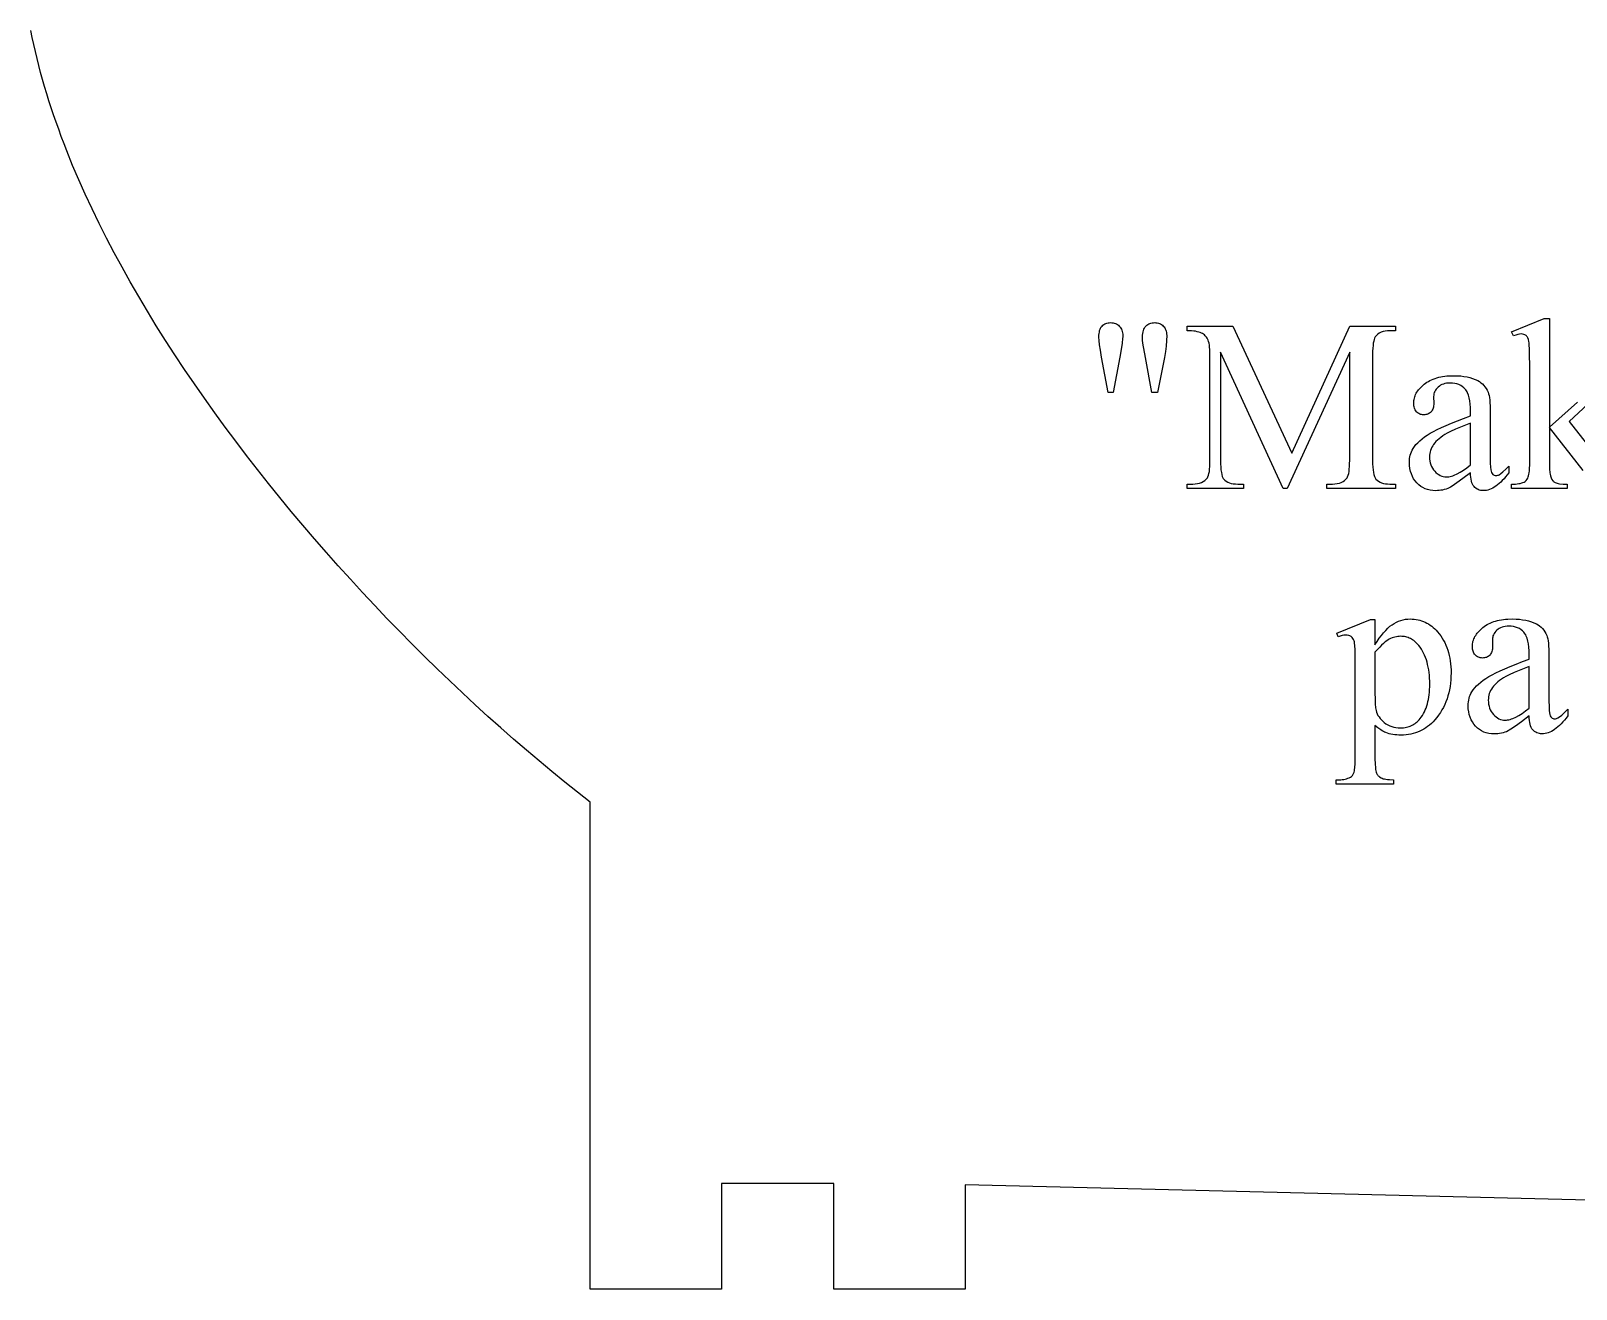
# Model space of a CAD drawing. Extents: x 2178 to 2669, y -281 to -1.
# Drawn here: x 2178.5 to 2343.4, y -281.5 to -147.2 of the extents above; entities that cross this region are included whole.
import ezdxf

# ---------------------------------------------------------------- set-up
doc = ezdxf.new("R2010")
doc.units = 0
doc.layers.get('0').update_dxf_attribs({"linetype": 'CONTINUOUS'})

msp = doc.modelspace()

# ---------------------------------------------------------------- linework, layer by layer
for points in [[(2386.77, -273.01), (2278.23, -270.34), (2278.23, -281.47), (2264.22, -281.47), (2264.22, -270.2), (2252.22, -270.2), (2252.22, -281.47), (2238.22, -281.47), (2238.22, -270.2), (2238.22, -270.2), (2238.22, -229.5), (2236.86, -228.44), (2235.5, -227.35), (2234.13, -226.24), (2232.77, -225.1), (2231.4, -223.94), (2230.03, -222.77), (2228.66, -221.56), (2227.3, -220.34), (2225.94, -219.1), (2224.58, -217.84), (2223.22, -216.56), (2221.87, -215.26), (2220.52, -213.94), (2219.18, -212.61), (2217.85, -211.26), (2216.52, -209.89), (2215.21, -208.51), (2213.9, -207.12), (2212.61, -205.71), (2211.32, -204.28), (2210.05, -202.85), (2208.78, -201.4), (2207.54, -199.94), (2206.3, -198.47), (2205.08, -196.99), (2203.88, -195.5), (2202.69, -194), (2201.52, -192.5), (2200.37, -190.98), (2199.24, -189.46), (2198.13, -187.93), (2197.03, -186.39), (2195.96, -184.85), (2194.91, -183.31), (2193.89, -181.76), (2192.88, -180.21), (2191.9, -178.65), (2190.95, -177.09), (2190.02, -175.53), (2189.12, -173.97), (2188.25, -172.41), (2187.4, -170.85), (2186.59, -169.29), (2185.8, -167.73), (2185.05, -166.18), (2184.32, -164.62), (2183.63, -163.07), (2182.97, -161.53), (2182.35, -159.99), (2182.05, -159.22), (2181.76, -158.45), (2181.48, -157.68), (2181.2, -156.92), (2180.94, -156.15), (2180.69, -155.39), (2180.44, -154.63), (2180.2, -153.88), (2179.98, -153.12), (2179.76, -152.37), (2179.55, -151.61), (2179.35, -150.86), (2179.17, -150.12), (2178.99, -149.37), (2178.82, -148.63), (2178.66, -147.89), (2178.51, -147.15)], [(2344.18, -194.09), (2340.6, -189.51), (2340.6, -193.39), (2340.61, -193.91), (2340.64, -194.33), (2340.66, -194.5), (2340.69, -194.65), (2340.72, -194.78), (2340.76, -194.88), (2340.84, -195.05), (2340.95, -195.19), (2341.01, -195.25), (2341.07, -195.3), (2341.14, -195.35), (2341.21, -195.39), (2341.29, -195.43), (2341.4, -195.46), (2341.53, -195.49), (2341.68, -195.51), (2342.04, -195.54), (2342.49, -195.56), (2342.49, -196.02), (2336.54, -196.02), (2336.54, -195.56), (2336.96, -195.54), (2337.14, -195.53), (2337.32, -195.5), (2337.48, -195.47), (2337.63, -195.43), (2337.76, -195.39), (2337.88, -195.34), (2338, -195.26), (2338.11, -195.16), (2338.21, -195.04), (2338.29, -194.9), (2338.33, -194.79), (2338.37, -194.66), (2338.4, -194.5), (2338.43, -194.33), (2338.45, -194.14), (2338.47, -193.93), (2338.48, -193.45), (2338.48, -182.8), (2338.47, -181.89), (2338.46, -181.17), (2338.43, -180.65), (2338.41, -180.46), (2338.39, -180.32), (2338.34, -180.11), (2338.27, -179.94), (2338.23, -179.86), (2338.19, -179.8), (2338.14, -179.74), (2338.09, -179.7), (2337.98, -179.62), (2337.86, -179.57), (2337.72, -179.53), (2337.56, -179.52), (2337.41, -179.54), (2337.22, -179.58), (2337.01, -179.65), (2336.75, -179.74), (2336.54, -179.29), (2340.01, -177.86), (2340.6, -177.86), (2340.6, -189.49), (2343.57, -186.79)], [(2345.68, -186.1), (2342.68, -188.87), (2345.68, -192.66)]]:
    msp.add_lwpolyline(points)
for points in [[(2293.48, -185.77), (2292.78, -181.99), (2292.66, -181.27), (2292.57, -180.68), (2292.52, -180.21), (2292.5, -179.87), (2292.5, -179.67), (2292.52, -179.49), (2292.55, -179.32), (2292.58, -179.16), (2292.63, -179.02), (2292.69, -178.89), (2292.76, -178.78), (2292.84, -178.68), (2292.93, -178.59), (2293.02, -178.52), (2293.12, -178.46), (2293.23, -178.4), (2293.35, -178.36), (2293.48, -178.33), (2293.61, -178.32), (2293.75, -178.31), (2293.89, -178.32), (2294.02, -178.33), (2294.14, -178.36), (2294.26, -178.4), (2294.38, -178.46), (2294.48, -178.52), (2294.59, -178.6), (2294.68, -178.69), (2294.77, -178.79), (2294.84, -178.89), (2294.91, -179), (2294.96, -179.13), (2295, -179.26), (2295.03, -179.39), (2295.05, -179.54), (2295.05, -179.69), (2295.05, -179.83), (2295.03, -180.02), (2294.97, -180.52), (2294.87, -181.18), (2294.72, -182), (2294.03, -185.77)], [(2298.15, -185.77), (2297.46, -182.04), (2297.18, -180.49), (2297.16, -180.17), (2297.16, -179.86), (2297.16, -179.66), (2297.18, -179.48), (2297.21, -179.31), (2297.25, -179.16), (2297.3, -179.02), (2297.36, -178.89), (2297.43, -178.78), (2297.52, -178.68), (2297.61, -178.59), (2297.71, -178.52), (2297.82, -178.46), (2297.93, -178.4), (2298.05, -178.36), (2298.18, -178.33), (2298.32, -178.32), (2298.46, -178.31), (2298.59, -178.32), (2298.72, -178.33), (2298.85, -178.36), (2298.96, -178.4), (2299.07, -178.46), (2299.18, -178.52), (2299.28, -178.59), (2299.37, -178.68), (2299.46, -178.78), (2299.53, -178.88), (2299.59, -178.99), (2299.65, -179.11), (2299.69, -179.24), (2299.71, -179.38), (2299.73, -179.52), (2299.74, -179.68), (2299.72, -180.23), (2299.68, -180.81), (2299.6, -181.4), (2299.49, -182.03), (2298.77, -185.77)], [(2312.17, -196.02), (2305.48, -181.45), (2305.48, -193.02), (2305.49, -193.4), (2305.5, -193.74), (2305.53, -194.04), (2305.57, -194.31), (2305.62, -194.54), (2305.67, -194.73), (2305.74, -194.89), (2305.78, -194.95), (2305.83, -195.01), (2305.95, -195.13), (2306.1, -195.24), (2306.26, -195.33), (2306.43, -195.41), (2306.63, -195.47), (2306.84, -195.51), (2307.07, -195.53), (2307.32, -195.54), (2307.93, -195.54), (2307.93, -196.02), (2301.91, -196.02), (2301.91, -195.54), (2302.52, -195.54), (2302.78, -195.53), (2303.03, -195.5), (2303.25, -195.45), (2303.46, -195.38), (2303.64, -195.28), (2303.81, -195.17), (2303.95, -195.04), (2304.08, -194.88), (2304.14, -194.76), (2304.2, -194.61), (2304.25, -194.43), (2304.29, -194.21), (2304.32, -193.96), (2304.34, -193.68), (2304.35, -193.36), (2304.36, -193.02), (2304.36, -181.71), (2304.35, -181.43), (2304.34, -181.17), (2304.32, -180.93), (2304.29, -180.72), (2304.26, -180.52), (2304.21, -180.34), (2304.16, -180.18), (2304.1, -180.05), (2304.05, -179.96), (2303.99, -179.87), (2303.93, -179.79), (2303.85, -179.71), (2303.76, -179.63), (2303.67, -179.56), (2303.56, -179.49), (2303.44, -179.43), (2303.32, -179.37), (2303.17, -179.32), (2303, -179.28), (2302.82, -179.24), (2302.62, -179.21), (2302.4, -179.19), (2302.16, -179.18), (2301.91, -179.18), (2301.91, -178.71), (2306.81, -178.71), (2313.09, -192.25), (2319.27, -178.71), (2324.17, -178.71), (2324.17, -179.18), (2323.57, -179.18), (2323.3, -179.19), (2323.05, -179.22), (2322.83, -179.27), (2322.62, -179.34), (2322.43, -179.44), (2322.27, -179.55), (2322.12, -179.69), (2322, -179.84), (2321.93, -179.96), (2321.88, -180.11), (2321.83, -180.3), (2321.79, -180.51), (2321.76, -180.76), (2321.74, -181.04), (2321.72, -181.36), (2321.72, -181.71), (2321.72, -193.02), (2321.72, -193.4), (2321.74, -193.74), (2321.77, -194.04), (2321.81, -194.31), (2321.86, -194.54), (2321.92, -194.73), (2321.99, -194.89), (2322.03, -194.95), (2322.07, -195.01), (2322.2, -195.13), (2322.35, -195.24), (2322.51, -195.33), (2322.68, -195.41), (2322.88, -195.47), (2323.09, -195.51), (2323.32, -195.53), (2323.57, -195.54), (2324.17, -195.54), (2324.17, -196.02), (2316.82, -196.02), (2316.82, -195.54), (2317.43, -195.54), (2317.7, -195.53), (2317.94, -195.5), (2318.17, -195.45), (2318.37, -195.38), (2318.56, -195.28), (2318.72, -195.17), (2318.86, -195.04), (2318.99, -194.88), (2319.05, -194.76), (2319.11, -194.61), (2319.16, -194.43), (2319.2, -194.21), (2319.23, -193.96), (2319.25, -193.68), (2319.26, -193.36), (2319.27, -193.02), (2319.27, -181.45), (2312.59, -196.02)], [(2332.16, -194.33), (2331.34, -194.95), (2330.69, -195.43), (2330.21, -195.76), (2330.04, -195.87), (2329.9, -195.94), (2329.73, -196.01), (2329.55, -196.08), (2329.37, -196.13), (2329.19, -196.18), (2329, -196.21), (2328.82, -196.24), (2328.63, -196.25), (2328.43, -196.26), (2328.14, -196.25), (2327.85, -196.21), (2327.58, -196.14), (2327.33, -196.05), (2327.08, -195.93), (2326.85, -195.79), (2326.64, -195.62), (2326.43, -195.43), (2326.25, -195.21), (2326.09, -194.98), (2325.96, -194.73), (2325.85, -194.47), (2325.76, -194.19), (2325.7, -193.89), (2325.66, -193.58), (2325.65, -193.25), (2325.66, -193.04), (2325.67, -192.83), (2325.7, -192.64), (2325.74, -192.45), (2325.8, -192.27), (2325.86, -192.09), (2325.94, -191.92), (2326.03, -191.76), (2326.17, -191.55), (2326.34, -191.34), (2326.53, -191.13), (2326.75, -190.92), (2326.99, -190.72), (2327.25, -190.52), (2327.54, -190.32), (2327.85, -190.13), (2328.2, -189.93), (2328.61, -189.73), (2329.06, -189.51), (2329.58, -189.28), (2330.14, -189.04), (2330.76, -188.8), (2331.43, -188.54), (2332.16, -188.27), (2332.16, -187.81), (2332.15, -187.39), (2332.12, -187), (2332.08, -186.65), (2332.02, -186.33), (2331.94, -186.05), (2331.85, -185.8), (2331.79, -185.69), (2331.73, -185.59), (2331.67, -185.49), (2331.6, -185.41), (2331.46, -185.26), (2331.29, -185.12), (2331.12, -185.01), (2330.92, -184.92), (2330.71, -184.85), (2330.49, -184.8), (2330.25, -184.77), (2329.99, -184.76), (2329.79, -184.76), (2329.61, -184.78), (2329.43, -184.82), (2329.27, -184.87), (2329.11, -184.93), (2328.97, -185), (2328.84, -185.09), (2328.71, -185.19), (2328.6, -185.3), (2328.5, -185.42), (2328.42, -185.53), (2328.35, -185.66), (2328.3, -185.78), (2328.26, -185.91), (2328.24, -186.05), (2328.23, -186.19), (2328.25, -186.93), (2328.25, -187.07), (2328.23, -187.2), (2328.21, -187.33), (2328.18, -187.45), (2328.14, -187.56), (2328.08, -187.66), (2328.02, -187.75), (2327.95, -187.83), (2327.88, -187.91), (2327.79, -187.97), (2327.7, -188.03), (2327.61, -188.07), (2327.51, -188.11), (2327.4, -188.13), (2327.29, -188.15), (2327.17, -188.15), (2327.05, -188.15), (2326.94, -188.13), (2326.84, -188.11), (2326.74, -188.07), (2326.65, -188.02), (2326.56, -187.97), (2326.47, -187.9), (2326.4, -187.82), (2326.33, -187.73), (2326.26, -187.64), (2326.21, -187.54), (2326.17, -187.43), (2326.14, -187.31), (2326.11, -187.19), (2326.1, -187.05), (2326.1, -186.91), (2326.1, -186.78), (2326.11, -186.64), (2326.14, -186.51), (2326.17, -186.38), (2326.21, -186.25), (2326.25, -186.12), (2326.31, -185.99), (2326.38, -185.86), (2326.45, -185.74), (2326.53, -185.61), (2326.63, -185.49), (2326.73, -185.37), (2326.96, -185.13), (2327.22, -184.9), (2327.36, -184.79), (2327.51, -184.68), (2327.67, -184.59), (2327.84, -184.5), (2328.01, -184.41), (2328.19, -184.34), (2328.38, -184.27), (2328.57, -184.21), (2328.77, -184.15), (2328.98, -184.11), (2329.19, -184.07), (2329.41, -184.04), (2329.64, -184.01), (2329.88, -183.99), (2330.37, -183.98), (2330.75, -183.99), (2331.12, -184.01), (2331.46, -184.05), (2331.79, -184.11), (2332.1, -184.18), (2332.39, -184.27), (2332.67, -184.38), (2332.93, -184.5), (2333.11, -184.61), (2333.28, -184.73), (2333.43, -184.86), (2333.58, -185.01), (2333.71, -185.17), (2333.83, -185.35), (2333.94, -185.54), (2334.04, -185.74), (2334.09, -185.9), (2334.14, -186.09), (2334.18, -186.31), (2334.21, -186.58), (2334.23, -186.87), (2334.25, -187.21), (2334.26, -187.58), (2334.27, -187.99), (2334.27, -191.96), (2334.27, -192.71), (2334.28, -193.3), (2334.3, -193.74), (2334.33, -194.01), (2334.37, -194.18), (2334.41, -194.32), (2334.47, -194.43), (2334.54, -194.51), (2334.62, -194.57), (2334.7, -194.6), (2334.79, -194.63), (2334.88, -194.64), (2334.98, -194.63), (2335.07, -194.61), (2335.16, -194.59), (2335.24, -194.55), (2335.4, -194.43), (2335.63, -194.23), (2335.92, -193.96), (2336.27, -193.62), (2336.27, -194.33), (2336.09, -194.56), (2335.91, -194.78), (2335.74, -194.98), (2335.56, -195.17), (2335.39, -195.34), (2335.22, -195.5), (2335.04, -195.64), (2334.87, -195.77), (2334.7, -195.88), (2334.53, -195.98), (2334.36, -196.06), (2334.2, -196.13), (2334.03, -196.18), (2333.87, -196.22), (2333.7, -196.24), (2333.54, -196.25), (2333.39, -196.24), (2333.24, -196.22), (2333.1, -196.18), (2332.98, -196.14), (2332.86, -196.08), (2332.74, -196), (2332.64, -195.91), (2332.54, -195.81), (2332.46, -195.69), (2332.38, -195.56), (2332.31, -195.4), (2332.26, -195.22), (2332.22, -195.03), (2332.19, -194.82), (2332.17, -194.58)], [(2332.16, -193.5), (2332.16, -189.05), (2331.28, -189.4), (2330.57, -189.7), (2330.04, -189.94), (2329.67, -190.13), (2329.43, -190.27), (2329.2, -190.41), (2328.99, -190.56), (2328.81, -190.71), (2328.63, -190.85), (2328.48, -191), (2328.35, -191.15), (2328.23, -191.31), (2328.13, -191.46), (2328.04, -191.62), (2327.96, -191.78), (2327.9, -191.95), (2327.85, -192.12), (2327.82, -192.29), (2327.8, -192.47), (2327.79, -192.65), (2327.8, -192.87), (2327.83, -193.09), (2327.87, -193.29), (2327.93, -193.49), (2328.01, -193.67), (2328.1, -193.85), (2328.21, -194.01), (2328.34, -194.17), (2328.48, -194.31), (2328.63, -194.44), (2328.78, -194.54), (2328.93, -194.63), (2329.09, -194.69), (2329.26, -194.74), (2329.43, -194.77), (2329.61, -194.78), (2329.73, -194.77), (2329.86, -194.76), (2329.99, -194.73), (2330.13, -194.7), (2330.27, -194.65), (2330.42, -194.6), (2330.73, -194.46), (2331.06, -194.28), (2331.41, -194.06), (2331.77, -193.8)], [(2317.89, -211.45), (2321.49, -209.99), (2321.97, -209.99), (2321.97, -212.72), (2322.2, -212.35), (2322.43, -212.01), (2322.65, -211.7), (2322.88, -211.41), (2323.11, -211.16), (2323.34, -210.93), (2323.56, -210.73), (2323.79, -210.56), (2324.02, -210.42), (2324.25, -210.29), (2324.49, -210.18), (2324.73, -210.1), (2324.97, -210.03), (2325.21, -209.98), (2325.46, -209.95), (2325.71, -209.94), (2325.93, -209.95), (2326.14, -209.96), (2326.35, -209.99), (2326.56, -210.03), (2326.76, -210.08), (2326.95, -210.14), (2327.14, -210.21), (2327.33, -210.29), (2327.51, -210.38), (2327.69, -210.48), (2327.86, -210.59), (2328.02, -210.72), (2328.19, -210.85), (2328.35, -211), (2328.5, -211.15), (2328.65, -211.32), (2328.82, -211.54), (2328.99, -211.76), (2329.14, -211.99), (2329.28, -212.23), (2329.41, -212.47), (2329.53, -212.73), (2329.63, -212.99), (2329.73, -213.26), (2329.82, -213.54), (2329.89, -213.83), (2329.95, -214.12), (2330, -214.42), (2330.04, -214.73), (2330.07, -215.05), (2330.09, -215.38), (2330.09, -215.71), (2330.08, -216.09), (2330.06, -216.45), (2330.03, -216.81), (2329.98, -217.16), (2329.92, -217.5), (2329.85, -217.83), (2329.76, -218.16), (2329.66, -218.48), (2329.54, -218.78), (2329.41, -219.08), (2329.27, -219.38), (2329.11, -219.66), (2328.95, -219.94), (2328.76, -220.2), (2328.57, -220.46), (2328.36, -220.72), (2328.17, -220.91), (2327.99, -221.1), (2327.79, -221.27), (2327.59, -221.42), (2327.39, -221.57), (2327.18, -221.7), (2326.96, -221.82), (2326.74, -221.93), (2326.51, -222.03), (2326.28, -222.11), (2326.04, -222.18), (2325.79, -222.24), (2325.54, -222.28), (2325.29, -222.31), (2325.02, -222.33), (2324.76, -222.34), (2324.52, -222.33), (2324.3, -222.32), (2324.08, -222.3), (2323.87, -222.27), (2323.67, -222.23), (2323.48, -222.19), (2323.3, -222.13), (2323.12, -222.07), (2322.99, -222.01), (2322.86, -221.95), (2322.72, -221.87), (2322.58, -221.78), (2322.28, -221.57), (2321.97, -221.3), (2321.97, -224.86), (2321.98, -225.41), (2322.01, -225.85), (2322.03, -226.02), (2322.06, -226.17), (2322.09, -226.29), (2322.12, -226.39), (2322.16, -226.47), (2322.21, -226.54), (2322.26, -226.61), (2322.32, -226.68), (2322.39, -226.74), (2322.46, -226.8), (2322.63, -226.91), (2322.73, -226.95), (2322.85, -226.99), (2322.99, -227.02), (2323.14, -227.05), (2323.32, -227.07), (2323.51, -227.09), (2323.95, -227.1), (2323.95, -227.57), (2317.82, -227.57), (2317.82, -227.1), (2318.14, -227.1), (2318.32, -227.1), (2318.48, -227.09), (2318.64, -227.07), (2318.79, -227.04), (2318.94, -227), (2319.08, -226.95), (2319.22, -226.9), (2319.34, -226.83), (2319.46, -226.75), (2319.56, -226.65), (2319.65, -226.52), (2319.72, -226.38), (2319.75, -226.28), (2319.78, -226.16), (2319.8, -226.01), (2319.82, -225.82), (2319.85, -225.37), (2319.85, -224.79), (2319.85, -213.73), (2319.85, -213.22), (2319.83, -212.8), (2319.8, -212.5), (2319.78, -212.38), (2319.75, -212.29), (2319.69, -212.15), (2319.62, -212.02), (2319.53, -211.92), (2319.43, -211.83), (2319.3, -211.76), (2319.16, -211.72), (2319, -211.69), (2318.82, -211.68), (2318.66, -211.69), (2318.47, -211.72), (2318.27, -211.78), (2318.04, -211.86)], [(2338.43, -220.29), (2337.61, -220.92), (2336.96, -221.39), (2336.48, -221.72), (2336.3, -221.83), (2336.17, -221.9), (2335.99, -221.98), (2335.82, -222.04), (2335.64, -222.1), (2335.46, -222.14), (2335.27, -222.18), (2335.08, -222.2), (2334.89, -222.22), (2334.7, -222.22), (2334.4, -222.21), (2334.12, -222.17), (2333.85, -222.1), (2333.59, -222.01), (2333.35, -221.9), (2333.12, -221.75), (2332.9, -221.59), (2332.7, -221.39), (2332.52, -221.18), (2332.36, -220.94), (2332.22, -220.7), (2332.11, -220.43), (2332.03, -220.15), (2331.97, -219.85), (2331.93, -219.54), (2331.92, -219.21), (2331.92, -219), (2331.94, -218.8), (2331.97, -218.6), (2332.01, -218.41), (2332.07, -218.23), (2332.13, -218.06), (2332.21, -217.89), (2332.3, -217.73), (2332.44, -217.51), (2332.61, -217.3), (2332.8, -217.09), (2333.02, -216.89), (2333.26, -216.68), (2333.52, -216.48), (2333.81, -216.29), (2334.12, -216.09), (2334.47, -215.9), (2334.87, -215.69), (2335.33, -215.47), (2335.84, -215.25), (2336.41, -215.01), (2337.03, -214.76), (2337.7, -214.5), (2338.43, -214.23), (2338.43, -213.77), (2338.42, -213.35), (2338.39, -212.97), (2338.35, -212.61), (2338.29, -212.3), (2338.21, -212.01), (2338.11, -211.77), (2338.06, -211.65), (2338, -211.55), (2337.94, -211.46), (2337.87, -211.37), (2337.72, -211.22), (2337.56, -211.09), (2337.38, -210.97), (2337.19, -210.88), (2336.98, -210.81), (2336.75, -210.76), (2336.51, -210.73), (2336.26, -210.72), (2336.06, -210.73), (2335.88, -210.75), (2335.7, -210.78), (2335.54, -210.83), (2335.38, -210.89), (2335.24, -210.96), (2335.1, -211.05), (2334.98, -211.15), (2334.87, -211.26), (2334.77, -211.38), (2334.68, -211.5), (2334.62, -211.62), (2334.56, -211.75), (2334.53, -211.88), (2334.5, -212.01), (2334.5, -212.15), (2334.52, -212.89), (2334.52, -213.03), (2334.5, -213.17), (2334.48, -213.29), (2334.45, -213.41), (2334.4, -213.52), (2334.35, -213.62), (2334.29, -213.71), (2334.22, -213.8), (2334.14, -213.87), (2334.06, -213.94), (2333.97, -213.99), (2333.87, -214.04), (2333.77, -214.07), (2333.67, -214.1), (2333.55, -214.11), (2333.44, -214.12), (2333.32, -214.11), (2333.21, -214.1), (2333.11, -214.07), (2333.01, -214.03), (2332.91, -213.99), (2332.82, -213.93), (2332.74, -213.86), (2332.66, -213.78), (2332.59, -213.7), (2332.53, -213.6), (2332.48, -213.5), (2332.44, -213.39), (2332.41, -213.27), (2332.38, -213.15), (2332.37, -213.02), (2332.36, -212.88), (2332.37, -212.74), (2332.38, -212.61), (2332.4, -212.47), (2332.43, -212.34), (2332.47, -212.21), (2332.52, -212.08), (2332.58, -211.95), (2332.64, -211.82), (2332.72, -211.7), (2332.8, -211.58), (2332.89, -211.45), (2333, -211.33), (2333.22, -211.09), (2333.49, -210.86), (2333.63, -210.75), (2333.78, -210.65), (2333.94, -210.55), (2334.1, -210.46), (2334.28, -210.38), (2334.46, -210.3), (2334.64, -210.23), (2334.84, -210.17), (2335.04, -210.12), (2335.24, -210.07), (2335.46, -210.03), (2335.68, -210), (2335.91, -209.97), (2336.15, -209.96), (2336.64, -209.94), (2337.02, -209.95), (2337.38, -209.97), (2337.73, -210.02), (2338.06, -210.07), (2338.37, -210.15), (2338.66, -210.24), (2338.93, -210.34), (2339.19, -210.47), (2339.37, -210.57), (2339.54, -210.69), (2339.7, -210.82), (2339.85, -210.97), (2339.98, -211.13), (2340.1, -211.31), (2340.21, -211.5), (2340.3, -211.7), (2340.36, -211.86), (2340.4, -212.05), (2340.44, -212.28), (2340.48, -212.54), (2340.5, -212.84), (2340.52, -213.17), (2340.53, -213.54), (2340.53, -213.95), (2340.53, -217.92), (2340.54, -218.67), (2340.55, -219.27), (2340.57, -219.7), (2340.6, -219.97), (2340.63, -220.14), (2340.68, -220.28), (2340.74, -220.39), (2340.81, -220.47), (2340.88, -220.53), (2340.97, -220.57), (2341.05, -220.59), (2341.15, -220.6), (2341.24, -220.59), (2341.34, -220.58), (2341.42, -220.55), (2341.5, -220.51), (2341.67, -220.39), (2341.9, -220.2), (2342.19, -219.92), (2342.54, -219.58), (2342.54, -220.29), (2342.36, -220.53), (2342.18, -220.74), (2342.01, -220.94), (2341.83, -221.13), (2341.66, -221.3), (2341.48, -221.46), (2341.31, -221.6), (2341.14, -221.73), (2340.97, -221.84), (2340.8, -221.94), (2340.63, -222.02), (2340.46, -222.09), (2340.3, -222.14), (2340.13, -222.18), (2339.97, -222.2), (2339.81, -222.21), (2339.65, -222.2), (2339.51, -222.18), (2339.37, -222.15), (2339.24, -222.1), (2339.12, -222.04), (2339.01, -221.96), (2338.91, -221.88), (2338.81, -221.77), (2338.72, -221.66), (2338.65, -221.52), (2338.58, -221.36), (2338.53, -221.19), (2338.49, -220.99), (2338.46, -220.78), (2338.44, -220.55)], [(2321.97, -213.48), (2321.97, -217.84), (2321.98, -218.49), (2322, -219.02), (2322.04, -219.42), (2322.06, -219.58), (2322.09, -219.71), (2322.14, -219.89), (2322.21, -220.07), (2322.29, -220.24), (2322.4, -220.4), (2322.51, -220.56), (2322.65, -220.72), (2322.8, -220.87), (2322.96, -221.01), (2323.14, -221.14), (2323.33, -221.25), (2323.54, -221.35), (2323.75, -221.43), (2323.97, -221.49), (2324.21, -221.54), (2324.46, -221.56), (2324.72, -221.57), (2324.87, -221.57), (2325.03, -221.55), (2325.18, -221.54), (2325.33, -221.51), (2325.47, -221.47), (2325.61, -221.43), (2325.74, -221.38), (2325.87, -221.32), (2326, -221.26), (2326.12, -221.18), (2326.24, -221.1), (2326.36, -221.01), (2326.47, -220.91), (2326.58, -220.81), (2326.68, -220.7), (2326.79, -220.57), (2326.91, -220.41), (2327.03, -220.23), (2327.14, -220.05), (2327.24, -219.86), (2327.33, -219.66), (2327.42, -219.45), (2327.49, -219.23), (2327.56, -219.01), (2327.62, -218.77), (2327.67, -218.53), (2327.72, -218.28), (2327.75, -218.03), (2327.78, -217.76), (2327.8, -217.49), (2327.82, -217.2), (2327.82, -216.91), (2327.81, -216.58), (2327.8, -216.26), (2327.78, -215.95), (2327.75, -215.65), (2327.7, -215.36), (2327.65, -215.08), (2327.59, -214.8), (2327.53, -214.54), (2327.45, -214.29), (2327.36, -214.04), (2327.26, -213.81), (2327.16, -213.59), (2327.04, -213.37), (2326.92, -213.17), (2326.79, -212.97), (2326.64, -212.79), (2326.44, -212.56), (2326.22, -212.35), (2326.1, -212.26), (2325.99, -212.18), (2325.87, -212.11), (2325.75, -212.04), (2325.63, -211.98), (2325.5, -211.93), (2325.38, -211.89), (2325.25, -211.85), (2325.11, -211.83), (2324.98, -211.81), (2324.84, -211.8), (2324.7, -211.79), (2324.55, -211.8), (2324.4, -211.81), (2324.25, -211.84), (2324.1, -211.87), (2323.94, -211.91), (2323.79, -211.97), (2323.64, -212.03), (2323.49, -212.1), (2323.37, -212.17), (2323.22, -212.27), (2323.06, -212.4), (2322.88, -212.56), (2322.68, -212.75), (2322.47, -212.96)], [(2338.43, -219.46), (2338.43, -215.01), (2337.55, -215.36), (2336.84, -215.66), (2336.3, -215.91), (2335.94, -216.09), (2335.69, -216.24), (2335.47, -216.38), (2335.26, -216.52), (2335.07, -216.67), (2334.9, -216.82), (2334.75, -216.97), (2334.61, -217.12), (2334.5, -217.27), (2334.39, -217.42), (2334.31, -217.58), (2334.23, -217.74), (2334.17, -217.91), (2334.12, -218.08), (2334.09, -218.25), (2334.07, -218.43), (2334.06, -218.61), (2334.07, -218.83), (2334.1, -219.05), (2334.14, -219.25), (2334.2, -219.45), (2334.28, -219.64), (2334.37, -219.81), (2334.48, -219.98), (2334.61, -220.13), (2334.75, -220.28), (2334.89, -220.4), (2335.04, -220.5), (2335.2, -220.59), (2335.36, -220.66), (2335.53, -220.7), (2335.7, -220.73), (2335.87, -220.74), (2336, -220.74), (2336.13, -220.72), (2336.26, -220.7), (2336.4, -220.66), (2336.54, -220.62), (2336.69, -220.56), (2337, -220.42), (2337.33, -220.24), (2337.67, -220.02), (2338.04, -219.76)]]:
    msp.add_lwpolyline(points, close=True)

doc.saveas('drawing.dxf')
